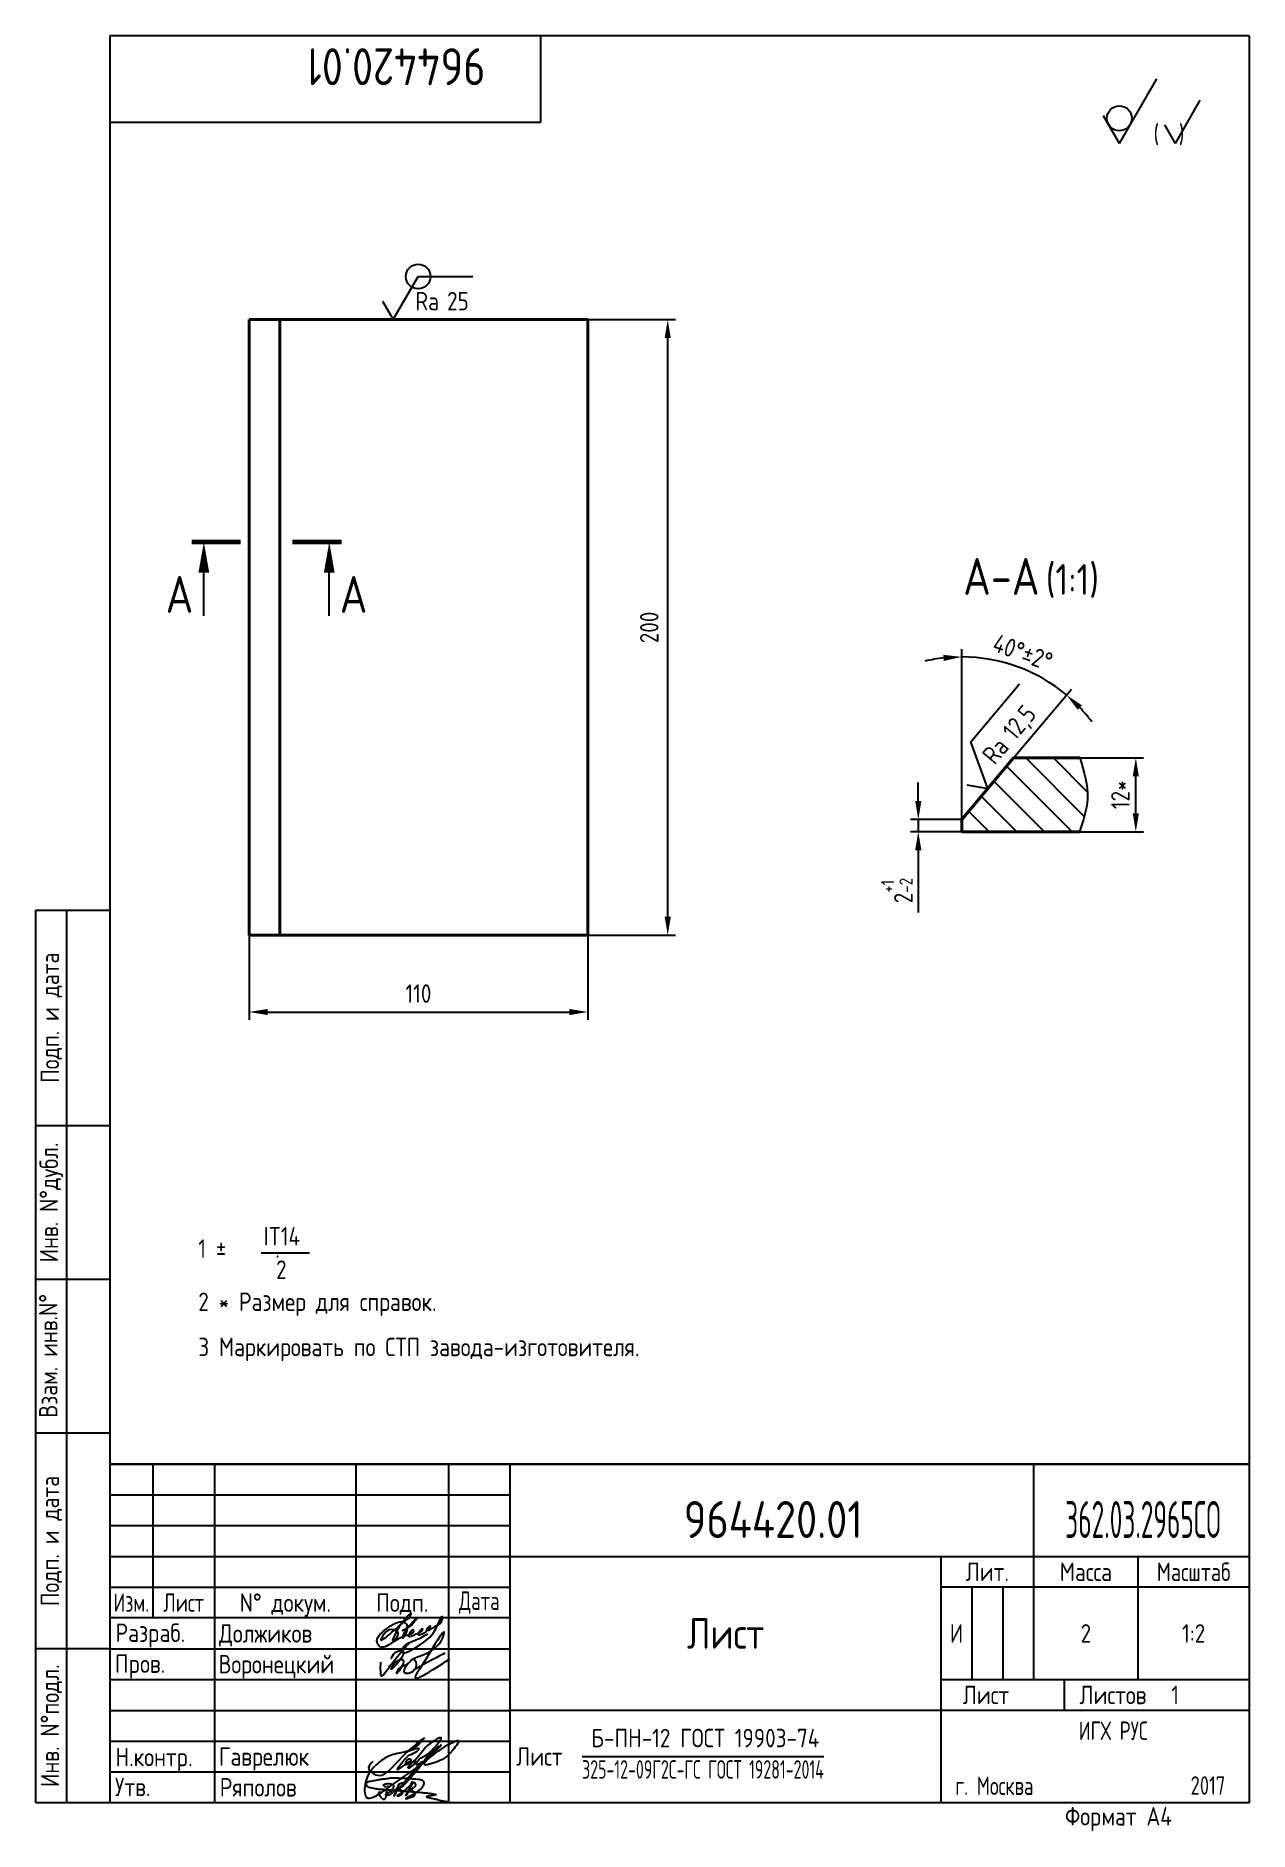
# Paper-space layout 'A4_MCad' of a CAD drawing. Header units: millimetres. Extents: x 12 to 209, y 0 to 291.
# The model-space entities are those that its viewports show. They can reach past a viewport. Long polylines and large blocks are cut down to what shows.
import ezdxf
from ezdxf.enums import TextEntityAlignment as Align

# ---------------------------------------------------------------- set-up
doc = ezdxf.new("R2010")
doc.units = ezdxf.units.MM
for name, color, linetype in [('Bord', 1, 'Continuous'), ('Cont', 6, 'Continuous'), ('DIM', 7, 'Continuous'), ('HATCH', 2, 'Continuous'), ('Text', 3, 'Continuous'), ('Textb', 6, 'Continuous')]:
    doc.layers.add(name, color=color, linetype=linetype)
doc.layers.get('Defpoints').off()
doc.styles.add('Style1', font='romans.shx', dxfattribs={"width": 0.8})
doc.dimstyles.new('Lin', dxfattribs={"dimtxt": 3, "dimasz": 3, "dimexe": 1.25, "dimexo": 0, "dimgap": 1, "dimtad": 1, "dimdec": 3, "dimtxsty": 'Style1', "dimcen": 2.5, "dimclrt": 3, "dimadec": 0, "dimazin": 0, "dimtfac": 1, "dimtdec": 3, "dimtmove": 0, "dimatfit": 3, "dimldrblk": 'DOT', "dimfxl": 1, "dimarcsym": 0})
doc.dimstyles.new('Lin_2', dxfattribs={"dimscale": 2, "dimtxt": 3, "dimasz": 3, "dimexe": 1.25, "dimexo": 0, "dimgap": 1.5, "dimtad": 1, "dimtxsty": 'Style1', "dimcen": 2.5, "dimclrt": 3, "dimadec": 0, "dimazin": 0, "dimtfac": 1, "dimtmove": 0, "dimatfit": 3, "dimldrblk": 'DOT', "dimfxl": 1, "dimarcsym": 0})

# ---------------------------------------------------------------- blocks, each defined once
blk = doc.blocks.new('A4')
at = {"layer": 'Bord'}
for p, q in [((20, 55), (85, 55)), ((20, 50), (85, 50)), ((20, 45), (85, 45)), ((160, 40), (160, 25)), ((165, 40), (165, 25)), ((20, 30), (85, 30)), ((20, 25), (85, 25)), ((20, 20), (85, 20)), ((20, 15), (85, 15)), ((20, 10), (85, 10))]:
    blk.add_line(p, q, dxfattribs=at)
at = {"layer": 'Cont'}
for p, q in [((205, 292), (20, 292)), ((20, 292), (20, 5)), ((90, 278), (90, 292)), ((205, 292), (205, 5)), ((20, 278), (90, 278)), ((8, 5), (8, 150)), ((8, 150), (20, 150)), ((13, 5), (13, 150)), ((8, 115), (20, 115)), ((20, 90), (8, 90)), ((20, 65), (8, 65)), ((205, 60), (20, 60)), ((20, 60), (205, 60)), ((27, 60), (27, 35)), ((37, 60), (37, 5)), ((60, 5), (60, 60)), ((75, 60), (75, 5)), ((85, 5), (85, 60)), ((170, 60), (170, 25)), ((85, 45), (205, 45)), ((155, 5), (155, 45)), ((187, 25), (187, 45)), ((20, 40), (85, 40)), ((205, 40), (155, 40)), ((85, 35), (20, 35)), ((20, 30), (8, 30)), ((155, 25), (205, 25)), ((175, 25), (175, 20)), ((205, 20), (85, 20)), ((20, 5), (8, 5)), ((205, 5), (20, 5))]:
    blk.add_line(p, q, dxfattribs=at)
at = {"layer": 'Text', "style": 'Style1', "width": 0.8}
for s, p in [('Подп. и дата', (10.5, 132.5)), ('Инв. N%%dдубл.', (10.5, 102.5)), ('Взам. инв.N%%d ', (10, 78.38)), ('Подп. и дата', (10.5, 47.5)), ('Инв. N%%dподл.', (10.5, 17.5))]:
    blk.add_text(s, height=3, rotation=90, dxfattribs=at).set_placement(p, align=Align.MIDDLE)
at = {"layer": 'Text', "style": 'Style1'}
for s, width, p in [('Лит.', 0.8, (162.5, 42.5)), ('Масса', 0.8, (178.5, 42.5)), ('Масштаб', 0.75, (196, 42.5)), ('Изм.', 0.7, (23.5, 37.5)), ('Лист', 0.7, (32, 37.5)), ('N%%d докум.', 0.8, (48.5, 37.5)), ('Подп.', 0.8, (67.5, 37.5)), ('Лист', 0.8, (162.27, 22.5)), ('Листов', 0.8, (182.9, 22.5))]:
    blk.add_text(s, height=3, dxfattribs=dict(at, width=width)).set_placement(p, align=Align.MIDDLE_CENTER)
at = {"layer": 'Text', "style": 'Style1', "width": 0.7}
for s, p in [('Дата', (80, 37.5)), ('ИГХ РУС', (182.96, 16.69))]:
    blk.add_text(s, height=3, dxfattribs=at).set_placement(p, align=Align.MIDDLE)
at = {"layer": 'Text', "style": 'Style1'}
for s, width, p in [('Разpаб.', 0.8, (20.92, 31.1)), ('Пpов.', 0.8, (20.84, 26.08)), ('Н.контp.', 0.8, (20.92, 10.92)), ('Утв.', 0.8, (20.84, 6.06)), ('г. Москва', 0.7, (157.31, 6.25)), ('Фоpмат А4', 0.8, (175.11, 1.29))]:
    blk.add_text(s, height=3, dxfattribs=dict(at, width=width)).set_placement(p)
for tag, p, width in [('ФИО', (39, 31), 0.8), ('ФИО', (39, 26), 0.8), ('ГОСТ_СОРТАМЕНТА', (98.19, 14), 0.8), ('ФИО', (39, 11), 0.8), ('ФИО', (39, 6), 0.8), ('200', (192.85, 6.29), 0.7)]:
    blk.add_attdef(tag, p, '', height=3, dxfattribs=dict(at, width=width))
at = {"layer": 'Text', "style": 'Style1', "width": 0.8}
for tag, p in [('И', (157.49, 32.5)), ('700', (178.5, 32.5)), ('1:20', (196, 32.5))]:
    blk.add_attdef(tag, text='', height=3, dxfattribs=at).set_placement(p, align=Align.MIDDLE)
blk.add_attdef('Сборочный_чертеж', text='', height=3, dxfattribs=at).set_placement((120, 21.3), align=Align.CENTER)
for tag, p in [('1', (171.12, 22.5)), ('2', (193, 22.5))]:
    blk.add_attdef(tag, text='', height=3, dxfattribs=at).set_placement(p, align=Align.MIDDLE_CENTER)
blk.add_attdef('ЛИСТ', text='', height=3, dxfattribs=at).set_placement((85.99, 12.5), align=Align.MIDDLE_LEFT)
at = {"layer": 'Text', "style": 'Style1', "width": 0.7}
blk.add_attdef('%%OГОСТ_ТЕХ._ТРЕБОВАНИЙ', text='', height=3, dxfattribs=at).set_placement((98.19, 8), align=Align.BOTTOM_LEFT)
at = {"layer": 'Textb', "style": 'Style1', "width": 0.8}
blk.add_attdef('1234567', (81, 290), '', height=6, rotation=180, dxfattribs=at)
blk.add_attdef('1234567', (123.4, 48), '', height=6, dxfattribs=at)
for tag, height, p in [('123ХЯ', 6, (183.62, 48)), ('НАИМЕНОВАНИЕ', 5, (120, 30))]:
    blk.add_attdef(tag, text='', height=height, dxfattribs=at).set_placement(p, align=Align.CENTER)
blk = doc.blocks.new('sherISO_12')
at = {"layer": 'Cont'}
for q in [(-15, -6.96), (-23.66, -12.96)]:
    blk.add_line((-21.06, -17.46), q, dxfattribs=at)
blk.add_circle((-21.06, -13.39), 2.03, dxfattribs=at)
at = {"layer": 'Text'}
for q in [(-7.92, -10.46), (-13.69, -14.46)]:
    blk.add_line((-11.96, -17.46), q, dxfattribs=at)
at = {"layer": 'Text', "style": 'Style1', "width": 0.8}
blk.add_text('(  )', height=3, dxfattribs=at).set_placement((-15.53, -17.46))
blk = doc.blocks.new('A$C63F45750')
at = {"layer": 'Text'}
for points, knots in [([(3.17, 2.37), (3.12, 2.38), (3.04, 2.41), (2.94, 2.5), (2.85, 2.57), (2.79, 2.69), (2.87, 2.77), (2.99, 2.84), (3.16, 2.89), (3.36, 2.93), (3.6, 2.95), (3.82, 2.92), (4.05, 2.87), (4.25, 2.78), (4.45, 2.63), (4.46, 2.42), (4.38, 2.26), (4.28, 2.1), (4.17, 1.94), (4.03, 1.78), (3.89, 1.62), (3.75, 1.52), (3.63, 1.43), (3.49, 1.36), (3.35, 1.3), (3.24, 1.25), (3.16, 1.21), (3.12, 1.15), (3.19, 1.1), (3.27, 1.09), (3.4, 1.07), (3.55, 1.07), (3.72, 1.12), (3.92, 1.19), (4.1, 1.34), (4.26, 1.51), (4.44, 1.65), (4.59, 1.81), (4.74, 1.93), (4.84, 2.04), (4.93, 2.14), (5.07, 2.29), (5.19, 2.53), (5.28, 2.68), (5.35, 2.96), (5.23, 2.66), (5.2, 2.44), (5.04, 2.09), (4.95, 1.81), (4.86, 1.57), (4.75, 1.31), (4.67, 1.12), (4.46, 0.78), (4.62, 1.17), (4.71, 1.45), (4.88, 1.74), (5.01, 2), (5.08, 2.19), (5.19, 2.4), (5.32, 2.58), (5.4, 2.75), (5.52, 2.89), (5.65, 3.04), (5.85, 3.1), (6.02, 3.03), (6.08, 2.87), (6.03, 2.7), (5.9, 2.51), (5.7, 2.37), (5.55, 2.23), (5.4, 2.17), (5.31, 2.12), (5.12, 2.09), (5.35, 2.07), (5.48, 2), (5.64, 1.93), (5.75, 1.8), (5.85, 1.67), (5.89, 1.54), (5.89, 1.37), (5.8, 1.2), (5.63, 1.06), (5.41, 0.94), (5.23, 0.86), (5.02, 0.92), (5.13, 1.1), (5.28, 1.16), (5.44, 1.27), (5.61, 1.36), (5.74, 1.46), (5.86, 1.53), (5.95, 1.61), (6.05, 1.69), (6.15, 1.77), (6.28, 1.87), (6.46, 2.02), (6.65, 2.19), (6.83, 2.37), (6.98, 2.49), (7.11, 2.61), (7.2, 2.74), (7.32, 2.84), (7.42, 2.97), (7.48, 3.08), (7.48, 3.27), (7.34, 3.08), (7.28, 2.94), (7.18, 2.69), (7.1, 2.46), (7, 2.22), (6.93, 1.98), (6.83, 1.78), (6.73, 1.55), (6.67, 1.34), (6.6, 1.14), (6.56, 1.03), (6.39, 0.99), (6.62, 1.33), (6.75, 1.54), (6.93, 1.87), (7.05, 2.08), (7.18, 2.32), (7.33, 2.6), (7.47, 2.89), (7.6, 3.07), (7.79, 3.18), (7.95, 3.01), (8, 2.81), (7.99, 2.62), (7.94, 2.46), (7.83, 2.33), (7.69, 2.22), (7.53, 2.11), (7.37, 2.03), (7.21, 1.99), (7.11, 1.97), (6.89, 1.98), (7.07, 1.94), (7.15, 1.9), (7.27, 1.88), (7.39, 1.84), (7.52, 1.81), (7.62, 1.72), (7.7, 1.62), (7.78, 1.51), (7.83, 1.39), (7.87, 1.26), (7.88, 1.13), (7.86, 0.99), (7.75, 0.88), (7.6, 0.77), (7.4, 0.73), (7.19, 0.66), (6.97, 0.55), (6.71, 0.48), (6.57, 0.44), (6.42, 0.42), (6.52, 0.58), (6.61, 0.64), (6.81, 0.78), (7.06, 0.89), (7.33, 1.04), (7.55, 1.16), (7.7, 1.24), (7.84, 1.32), (7.99, 1.43), (8.21, 1.58), (8.48, 1.76), (8.74, 1.95), (8.97, 2.12), (9.1, 2.29), (9.23, 2.44), (9.3, 2.6), (9.37, 2.74), (9.42, 2.92), (9.45, 3.13), (9.21, 3.48), (8.67, 3.59), (8.09, 3.63), (7.57, 3.66), (7.06, 3.74), (6.57, 3.75), (6.09, 3.74), (5.67, 3.78), (5.28, 3.78), (4.96, 3.81), (4.65, 3.83), (4.31, 3.82), (3.97, 3.79), (3.61, 3.74), (3.22, 3.67), (2.86, 3.66), (2.53, 3.61), (2.18, 3.52), (1.78, 3.54), (1.38, 3.37), (0.96, 3.35), (0.58, 3.24), (0.25, 3.19), (0.03, 3.06), (-0.03, 2.83), (0.02, 2.6), (0.26, 2.38), (0.59, 2.33), (1, 2.2), (1.48, 2.15), (1.93, 2.05), (2.35, 2.02), (2.72, 2.01), (3.11, 1.94), (3.68, 1.94), (4.25, 1.83), (4.91, 1.87), (5.53, 1.76), (6.13, 1.72), (6.73, 1.71), (7.32, 1.62), (7.99, 1.55), (8.64, 1.54), (9.16, 1.46), (9.61, 1.42), (10.03, 1.4), (10.41, 1.32), (10.73, 1.29), (11.01, 1.24), (11.18, 1.23), (11.42, 1.14), (11.18, 1.06), (11.01, 1.03), (10.71, 0.98), (10.37, 0.92), (10.1, 0.91), (9.65, 0.75), (10.22, 0.67), (10.54, 0.59), (11.08, 0.47), (11.61, 0.35), (12.17, 0.15), (12.64, 0.08), (12.98, 0.03), (13.11, 0.01), (13.18, 0)], [0, 0, 0, 0, 0.153866, 0.270441, 0.388867, 0.510533, 0.592156, 0.71333, 0.90842, 1.11344, 1.349254, 1.61246, 1.782219, 2.047249, 2.291879, 2.451528, 2.651081, 2.806158, 3.017979, 3.227348, 3.462381, 3.633009, 3.75766, 3.920516, 4.080796, 4.214529, 4.291786, 4.349969, 4.397594, 4.50822, 4.594826, 4.799244, 4.954392, 5.128468, 5.437537, 5.632649, 5.842485, 6.094987, 6.293219, 6.410959, 6.551192, 6.687808, 7.022147, 7.294342, 7.425356, 7.52079, 7.946481, 8.313051, 8.59833, 8.833695, 9.090496, 9.427695, 9.601191, 9.883219, 10.093306, 10.673943, 10.798776, 10.974628, 11.287247, 11.486184, 11.648652, 11.848902, 12.027194, 12.25348, 12.40059, 12.537783, 12.716293, 12.91523, 13.208551, 13.438489, 13.549668, 13.67779, 13.77127, 13.930001, 14.029091, 14.272112, 14.434836, 14.547084, 14.739051, 14.830983, 15.061241, 15.268922, 15.500489, 15.788979, 15.879568, 16.024283, 16.221854, 16.418714, 16.593102, 16.783247, 16.91018, 17.018213, 17.135263, 17.278205, 17.430482, 17.620087, 17.979626, 18.191789, 18.388716, 18.565718, 18.714854, 18.857929, 19.039974, 19.171375, 19.283034, 19.400085, 19.618058, 19.882245, 20.150781, 20.377854, 20.649532, 20.89723, 21.042543, 21.40016, 21.557817, 21.667145, 21.752781, 21.926256, 22.412297, 22.813145, 22.961412, 23.171289, 23.607257, 23.940428, 24.110007, 24.291214, 24.48084, 24.697609, 24.904078, 25.034245, 25.218018, 25.407651, 25.573473, 25.787447, 25.930292, 26.051316, 26.18846, 26.285312, 26.406799, 26.52425, 26.630463, 26.793722, 26.898606, 27.029313, 27.171012, 27.314101, 27.419918, 27.580557, 27.709367, 27.829268, 28.024364, 28.266961, 28.41242, 28.705761, 28.989137, 29.187748, 29.233768, 29.332802, 29.529535, 29.667094, 30.039923, 30.332117, 30.61061, 30.769982, 30.856778, 31.109923, 31.313488, 31.656425, 32.066331, 32.296628, 32.49714, 32.710276, 32.891468, 33.014834, 33.177747, 33.444503, 33.618009, 34.409008, 34.914636, 35.419802, 35.95397, 36.458179, 36.88069, 37.388403, 37.738353, 38.034261, 38.353468, 38.693154, 39.037638, 39.391136, 39.787481, 40.203773, 40.488977, 40.784975, 41.26625, 41.668005, 42.070065, 42.499388, 42.869834, 43.079573, 43.213439, 43.554591, 43.717296, 44.153724, 44.506336, 45.019111, 45.587859, 45.90191, 46.270392, 46.703958, 47.093115, 47.952647, 48.44014, 49.079253, 49.808223, 50.268654, 50.851051, 51.604831, 52.298429, 52.776925, 53.1907, 53.661988, 54.042386, 54.348524, 54.616841, 54.853814, 54.983777, 55.126096, 55.333328, 55.613101, 56.008732, 56.315809, 56.59982, 56.87931, 57.399251, 57.889617, 58.432507, 59.066698, 59.660314, 59.862668, 60.07277, 60.07277, 60.07277, 60.07277]), ([(2.31, 1.53), (2.26, 1.52), (2.17, 1.51), (2.06, 1.48), (1.93, 1.38), (2.07, 1.25), (2.14, 1.11), (2.26, 0.93), (2.39, 0.72), (2.57, 0.54), (2.71, 0.44), (2.86, 0.4), (3.02, 0.43), (3.14, 0.54), (3.21, 0.79), (3.25, 1.07), (3.31, 1.4), (3.35, 1.67), (3.38, 1.92), (3.47, 2.19), (3.5, 2.43), (3.54, 2.59), (3.56, 2.64)], [0, 0, 0, 0, 0.15847, 0.269731, 0.363591, 0.555514, 0.688037, 0.848606, 1.204359, 1.433632, 1.58673, 1.729549, 1.880686, 2.057874, 2.19169, 2.63505, 2.928153, 3.184121, 3.441863, 3.696117, 4.025873, 4.178055, 4.178055, 4.178055, 4.178055])]:
    blk.add_open_spline(points, degree=3, knots=knots, dxfattribs=at)
blk = doc.blocks.new('*D10')
at = {"layer": 'DIM', "color": 0, "lineweight": -2, "transparency": 16777216}
for p, q in [((138.71, -149.7), (138.71, -146.7)), ((145.79, -152.7), (137.46, -152.7)), ((138.71, -152.7), (138.71, -154.7)), ((145.79, -154.7), (137.46, -154.7)), ((138.71, -157.7), (138.71, -167.8))]:
    blk.add_line(p, q, dxfattribs=at)
at = {"layer": 'DIM', "color": 0, "transparency": 16777216}
for points in [[(138.21, -149.7), (139.21, -149.7), (138.71, -152.7)], [(138.21, -157.7), (139.21, -157.7), (138.71, -154.7)]]:
    blk.add_solid(points, dxfattribs=at)
at = {"layer": 'DIM', "color": 3, "transparency": 16777216, "insert": (135.23, -164.25), "char_height": 3, "attachment_point": 5, "rotation": 90, "style": 'Style1'}
blk.add_mtext('2{}{\\H0.71x;\\C3;\\S+1^ -2;}', dxfattribs=at)
blk = doc.blocks.new('_Dot')
at = {"color": 0, "linetype": 'ByBlock', "lineweight": -2}
blk.add_line((-0.5, 0), (-1, 0), dxfattribs=at)
at = {"color": 0, "linetype": 'ByBlock', "const_width": 0.5}
blk.add_lwpolyline([(-0.25, 0, 1), (0.25, 0, 1)], format="xyb", close=True, dxfattribs=at)
blk = doc.blocks.new('*D11')
at = {"layer": 'DIM', "color": 0, "lineweight": -2, "transparency": 16777216}
for p, q in [((164.04, -142.7), (175.28, -142.7)), ((174.03, -151.7), (174.03, -145.7)), ((164.04, -154.7), (175.28, -154.7))]:
    blk.add_line(p, q, dxfattribs=at)
at = {"layer": 'DIM', "color": 0, "transparency": 16777216}
for points in [[(173.53, -145.7), (174.53, -145.7), (174.03, -142.7)], [(173.53, -151.7), (174.53, -151.7), (174.03, -154.7)]]:
    blk.add_solid(points, dxfattribs=at)
at = {"layer": 'DIM', "color": 3, "transparency": 16777216, "insert": (171.53, -148.7), "char_height": 3, "attachment_point": 5, "rotation": 90, "style": 'Style1'}
blk.add_mtext('12*', dxfattribs=at)
blk = doc.blocks.new('*D12')
at = {"layer": 'DIM', "color": 0, "lineweight": -2, "transparency": 16777216}
for p, q in [((145.79, -152.7), (145.79, -125.04)), ((154.18, -142.7), (163.57, -131.51))]:
    blk.add_line(p, q, dxfattribs=at)
for start, end in [(96.5133, 103.0265), (50, 90), (36.9735, 43.4867)]:
    blk.add_arc((145.79, -152.7), 26.4, start, end, dxfattribs=at)
at = {"layer": 'DIM', "color": 0, "transparency": 16777216}
for points in [[(142.77, -125.96), (142.82, -126.96), (145.79, -126.29)], [(164.61, -134.89), (165.29, -134.16), (162.76, -132.47)]]:
    blk.add_solid(points, dxfattribs=at)
at = {"layer": 'DIM', "color": 3, "transparency": 16777216, "insert": (155.68, -125.54), "char_height": 3, "attachment_point": 5, "rotation": 340, "style": 'Style1'}
blk.add_mtext('40°%%p2%%d', dxfattribs=at)
blk = doc.blocks.new('sherISO_01')
at = {"layer": 'Text'}
blk.add_line((4.04, 7), (16.36, 7), dxfattribs=at)
blk.add_lwpolyline([(-1.73, 3), (0, 0), (4.04, 7)], dxfattribs=at)
at = {"layer": 'Text', "style": 'Style1', "width": 0.8}
blk.add_text('Ra', height=3, dxfattribs=at).set_placement((3.58, 1.5))
blk.add_attdef('12,5', (8.73, 1.5), '', height=3, dxfattribs=at)
blk = doc.blocks.new('*D25')
at = {"layer": 'DIM', "color": 0, "lineweight": -2, "transparency": 16777216}
for p, q in [((956.96, -396.29), (956.96, -429.71)), ((1066.96, -402.26), (1066.96, -429.71)), ((962.96, -427.21), (1060.96, -427.21))]:
    blk.add_line(p, q, dxfattribs=at)
at = {"layer": 'DIM', "color": 0, "transparency": 16777216}
for points in [[(962.96, -426.21), (962.96, -428.21), (956.96, -427.21)], [(1060.96, -426.21), (1060.96, -428.21), (1066.96, -427.21)]]:
    blk.add_solid(points, dxfattribs=at)
at = {"layer": 'DIM', "color": 3, "transparency": 16777216, "insert": (1011.96, -421.21), "char_height": 6, "attachment_point": 5, "style": 'Style1'}
blk.add_mtext('\\A1;110', dxfattribs=at)
blk = doc.blocks.new('*D26')
at = {"layer": 'DIM', "color": 0, "lineweight": -2, "transparency": 16777216}
for p, q in [((1066.96, -202.26), (1095.43, -202.26)), ((1092.93, -396.26), (1092.93, -208.26)), ((1066.96, -402.26), (1095.43, -402.26))]:
    blk.add_line(p, q, dxfattribs=at)
at = {"layer": 'DIM', "color": 0, "transparency": 16777216}
for points in [[(1091.93, -208.26), (1093.93, -208.26), (1092.93, -202.26)], [(1091.93, -396.26), (1093.93, -396.26), (1092.93, -402.26)]]:
    blk.add_solid(points, dxfattribs=at)
at = {"layer": 'DIM', "color": 3, "transparency": 16777216, "insert": (1086.93, -302.26), "char_height": 6, "attachment_point": 5, "rotation": 90, "style": 'Style1'}
blk.add_mtext('\\A1;200', dxfattribs=at)
blk = doc.blocks.new('A$C6CF913E7')
at = {"layer": 'Text'}
blk.add_circle((0, 0), 2, dxfattribs=at)
blk = doc.blocks.new('sherISO_07')
at = {"layer": 'Text'}
blk.add_line((4.04, 7), (12.93, 7), dxfattribs=at)
blk.add_lwpolyline([(-1.73, 3), (0, 0), (4.04, 7)], dxfattribs=at)
blk.add_blockref('A$C6CF913E7', (4.04, 7))
at = {"layer": 'Text', "style": 'Style1', "width": 0.8}
blk.add_text('Ra', height=3, dxfattribs=at).set_placement((3.58, 1.5))
blk.add_attdef('25', (8.73, 1.5), '', height=3, dxfattribs=at)
blk = doc.blocks.new('razrez05')
at = {"layer": 'Text', "const_width": 0.8}
blk.add_lwpolyline([(-2, 0), (6, 0)], dxfattribs=at)
at = {"layer": 'Text'}
blk.add_lwpolyline([(0, 0, 0, 1.76, 0), (0, -5, 1.76, 1.76, 0)], format="xyseb", dxfattribs=at)
blk.add_lwpolyline([(0, -12), (0, -5)], dxfattribs=at)
at = {"layer": 'Textb', "style": 'Style1', "width": 0.8}
blk.add_attdef('А', text='', height=6, dxfattribs=at).set_placement((-1.7, -11.5, 39), align=Align.RIGHT)
blk = doc.blocks.new('razrez06')
at = {"layer": 'Text', "const_width": 0.8}
blk.add_lwpolyline([(2, 0), (-6, 0)], dxfattribs=at)
at = {"layer": 'Text'}
blk.add_lwpolyline([(0, 0, 0, 1.76, 0), (0, -5, 1.76, 1.76, 0)], format="xyseb", dxfattribs=at)
blk.add_lwpolyline([(0, -12), (0, -5)], dxfattribs=at)
at = {"layer": 'Textb', "style": 'Style1', "width": 0.8}
blk.add_attdef('А', (1.7, -11.5), '', height=6, dxfattribs=at)
blk = doc.blocks.new('ZNAK02')
at = {"layer": 'Textb', "style": 'Style1', "width": 0.8}
blk.add_attdef('А-А', text='', height=6, dxfattribs=at).set_placement((13.92, -0.06), align=Align.RIGHT)
blk.add_attdef('SC(1)', (14.94, -0.06), '', height=5, dxfattribs=at)

msp = doc.modelspace()

# ---------------------------------------------------------------- hatches: boundary and pattern name
at = {"layer": 'HATCH'}
h = msp.add_hatch(dxfattribs=at)
h.set_pattern_fill('ANSI31', color=256, angle=90)
edge = h.paths.add_edge_path()
edge.add_line((154.1826, -142.6965), (145.7916, -152.6965))
edge.add_line((145.7916, -152.6965), (145.7916, -154.6965))
edge.add_line((145.7916, -154.6965), (164.8814, -154.6965))
edge.add_spline(control_points=[(164.8814, -154.6965), (165.4798, -152.9212), (166.8159, -148.9572), (165.611, -144.9236), (164.9457, -142.6965)], knot_values=[0, 0, 0, 0, 5.49264965, 12.26358991, 12.26358991, 12.26358991, 12.26358991], degree=3, periodic=0)
edge.add_line((164.9457, -142.6965), (154.1826, -142.6965))

# ---------------------------------------------------------------- linework, layer by layer
at = {"layer": 'Bord'}
msp.add_open_spline([(164.9457, -142.6965), (165.611, -144.9236), (166.8159, -148.9572), (165.4798, -152.9212), (164.8814, -154.6965)], degree=3, knots=[0, 0, 0, 0, 6.77094026, 12.26358991, 12.26358991, 12.26358991, 12.26358991], dxfattribs=at)
at = {"layer": 'Cont', "lineweight": 40}
for p, q in [((145.7916, -152.6965), (154.1826, -142.6965)), ((154.1826, -142.6965), (164.9457, -142.6965)), ((145.7916, -154.6965), (145.7916, -152.6965)), ((145.7916, -154.6965), (164.8814, -154.6965)), ((956.9587, -202.2553), (956.9587, -402.2553)), ((956.9587, -202.2553), (1066.9587, -202.2553)), ((966.9587, -202.2553), (966.9587, -402.2553)), ((1066.9587, -202.2553), (1066.9587, -402.2553)), ((956.9587, -402.2553), (1066.9587, -402.2553))]:
    msp.add_line(p, q, dxfattribs=at)

# ---------------------------------------------------------------- block references
at = {"layer": 'DIM'}
msp.add_blockref('ZNAK02', (144.4759, -116.1541), dxfattribs=at).add_auto_attribs({'А-А': 'А-А', 'SC(1)': '(1:1)'})
at = {"layer": 'DIM', "rotation": 49.99999999999989}
msp.add_blockref('sherISO_01', (149.9871, -147.6965), dxfattribs=at).add_auto_attribs({'12,5': '12,5'})
at = {"layer": 'DIM', "xscale": 2, "yscale": 2, "zscale": 2}
for name, p, values in [('sherISO_07', (1003.8035, -202.2553), {'25': '25'}), ('razrez05', (942.269, -274.5158), {'А': 'А'}), ('razrez06', (983.0041, -274.5158), {'А': 'А'})]:
    msp.add_blockref(name, p, dxfattribs=at).add_auto_attribs(values)

# ---------------------------------------------------------------- dimensions: what is measured, and where the dimension line sits
at = {"layer": 'DIM'}
dim = msp.add_angular_dim_2l(base=(157.6419, -129.1005), line1=((145.7916, -154.6965), (145.7916, -152.6965)), line2=((145.7916, -152.6965), (154.1826, -142.6965)), text='<>%%p2%%d', dimstyle='Lin', dxfattribs=at)
dim.commit()
dim.dimension.update_dxf_attribs({"geometry": '*D12', "text_midpoint": (155.6775, -125.5351)})
dim = msp.add_linear_dim(base=(174.0322, -142.6965), p1=(164.0359, -154.6965), p2=(164.0359, -142.6965), angle=90, text='<>*', dimstyle='Lin', dxfattribs=at)
dim.commit()
dim.dimension.update_dxf_attribs({"geometry": '*D11', "text_midpoint": (171.5322, -148.6965)})
dim = msp.add_linear_dim(base=(138.7121, -154.6965), p1=(145.7916, -152.6965), p2=(145.7916, -154.6965), angle=90, text='<>{}{\\H0.71x;\\C3;\\S+1^ -2;}', dimstyle='Lin', override={"dimtp": 1, "dimtm": 2, "dimtdec": 3, "dimtzin": 8}, dxfattribs=at)
dim.commit()
dim.dimension.update_dxf_attribs({"geometry": '*D10', "text_midpoint": (135.2271, -164.2502)})
dim = msp.add_linear_dim(base=(1092.9285, -202.2553), p1=(1066.9587, -402.2553), p2=(1066.9587, -202.2553), angle=90, dimstyle='Lin_2', override={"dimtfac": 0.666667, "dimtdec": 0, "dimtolj": 1, "dimtzin": 0}, dxfattribs=at)
dim.commit()
dim.dimension.update_dxf_attribs({"geometry": '*D26', "text_midpoint": (1086.9285, -302.2553)})
dim = msp.add_linear_dim(base=(1066.9587, -427.2065), p1=(956.9587, -396.2911), p2=(1066.9587, -402.2553), dimstyle='Lin_2', override={"dimtfac": 0.666667, "dimtdec": 0, "dimtolj": 1, "dimtzin": 0}, dxfattribs=at)
dim.commit()
dim.dimension.update_dxf_attribs({"geometry": '*D25', "text_midpoint": (1011.9587, -421.2065)})

psp = doc.layouts.new('A4_MCad')

# ---------------------------------------------------------------- linework, layer by layer
at = {"layer": 'Cont'}
psp.add_line((209.07, 291.28), (209.07, 4.28), dxfattribs=at)
at = {"layer": 'Text'}
psp.add_line((48.65, 93.59), (56.51, 93.59), dxfattribs=at)
for points, knots in [([(70.01, 30.86), (70.43, 31.77), (70.97, 32.95), (73.24, 35.52), (72.79, 34.36), (71.28, 33.33), (67.08, 29.22), (68.73, 31.96), (69.71, 32.64), (71.27, 31.95), (70.63, 31.14), (70.11, 30.46), (69.95, 30.72), (69.99, 30.81), (70.01, 30.86)], [0, 0, 0, 0, 4.062617, 5.226919, 5.800291, 6.663227, 11.774431, 12.938639, 14.11351, 15.354081, 16.396133, 16.918576, 17.03251, 17.182794, 17.182794, 17.182794, 17.182794]), ([(75.66, 31.64), (74.9, 31.22), (73.59, 30.49), (71.71, 29.91), (71.39, 27.98), (76.32, 31.08), (76.65, 31.69), (78.06, 34.72), (78.03, 33.28), (77.15, 33.15), (74.96, 31.68), (76.27, 33.43), (75.74, 31.92), (73.21, 30.81), (75.1, 32.98), (74.56, 31.78), (73.83, 31.81), (71.96, 30.57), (73.3, 32.83), (73.42, 31.74), (71.52, 31.3), (70.24, 30.46), (68.1, 29.11), (67.05, 30.85), (68.55, 32.26), (69.96, 33.23), (71.24, 33.86), (72.2, 33.45), (72.61, 32.46), (71.31, 30.15), (72.01, 32.43), (72.62, 32.88), (74.26, 34.7), (73.27, 33.24), (72.54, 32.7), (71.74, 32.31), (71.49, 32.19)], [0, 0, 0, 0, 2.703743, 4.672825, 5.02799, 7.955933, 13.437489, 13.883188, 14.189441, 16.413959, 17.478513, 18.47964, 18.959294, 20.910841, 22.003091, 22.470554, 23.533771, 24.710748, 26.01626, 26.201331, 27.488187, 30.382065, 32.258784, 33.069724, 35.439902, 37.010787, 38.612861, 39.32109, 39.818865, 41.83144, 42.782113, 44.494961, 45.867914, 46.467245, 48.290622, 49.101188, 49.101188, 49.101188, 49.101188]), ([(69.74, 27.66), (69.9, 28.04), (70.22, 28.79), (72.72, 29.35), (70.92, 26.9), (69.4, 25.57), (70.45, 27.56), (72.59, 27.64), (70.12, 24.34), (71.18, 26.55), (72.35, 26.44), (73.32, 27.94), (74.16, 26.57), (73.32, 25.23), (71.29, 25.23), (72.87, 27.63), (75.28, 28.3), (77.65, 29.59), (79.14, 34.02), (75.36, 27.48), (72.69, 23.34), (76.16, 25.61), (79.3, 27.66)], [0, 0, 0, 0, 1.213353, 2.399709, 5.497648, 5.861317, 7.611627, 8.43806, 10.837371, 11.583123, 13.461301, 14.534506, 15.162086, 17.217848, 17.944717, 20.123775, 21.948027, 26.460707, 27.144718, 34.52243, 35.159468, 41.304292, 41.304292, 41.304292, 41.304292]), ([(68.05, 27.11), (68.01, 26.66), (67.95, 25.99), (68.1, 24.45), (69.44, 26.35), (70.57, 27.78), (71.95, 29.39), (72.76, 30.33)], [0, 0, 0, 0, 1.523947, 2.237958, 3.351836, 5.856423, 9.374056, 9.374056, 9.374056, 9.374056]), ([(78.48, 28.56), (77.71, 28.17), (76, 27.29), (74.33, 26.34), (73.4, 25.81)], [0, 0, 0, 0, 2.587978, 5.77327, 5.77327, 5.77327, 5.77327]), ([(66.79, 10.97), (66.46, 10.66), (65.58, 9.85), (67.97, 7.99), (71.1, 11.25), (72.59, 12.87), (75.48, 15.08), (73.58, 13.01), (72.17, 12.48), (69.47, 12.1), (67.17, 10.44), (65.44, 8.39), (65.29, 3.87), (71.45, 8.25), (75.2, 10.85), (78.48, 13.56), (81.15, 14.68), (78.83, 11.35), (77.54, 11.04), (74.23, 9.97), (76.5, 12.41), (78.57, 14.12), (75.88, 12.32), (74.77, 10.22), (69.99, 5.09), (72.59, 8.57), (75.71, 11.8), (73.57, 9.99), (74.13, 11.32), (75.29, 11.85), (76.47, 12.71), (78.73, 15.55), (75.11, 13.44), (74.81, 12.14), (71.77, 9.54), (73.39, 10.23), (73.99, 11.46), (72.93, 10.67), (71.63, 10.15), (72.68, 11.79), (73.04, 11.08), (71.97, 10.62), (70.16, 8.86), (71.66, 11.1), (72.57, 12.06), (73.73, 12.38), (74.68, 13.41), (73.43, 12.93), (72.39, 12.53)], [0, 0, 0, 0, 1.17994, 3.087717, 5.863103, 12.338328, 12.854096, 14.088578, 16.834551, 19.302558, 21.570562, 25.210018, 27.650956, 31.348291, 40.129863, 44.562748, 45.223917, 46.979401, 51.214655, 52.099288, 55.323111, 56.227801, 58.471865, 60.028126, 65.752911, 68.466223, 71.038525, 71.934922, 72.780229, 73.495807, 76.028152, 77.999346, 80.11892, 83.1954, 85.334448, 86.270878, 87.060466, 88.110212, 88.803314, 89.989889, 90.197567, 90.706974, 92.884587, 94.19917, 96.055742, 97.375783, 97.753899, 99.636325, 99.636325, 99.636325, 99.636325])]:
    psp.add_open_spline(points, degree=3, knots=knots, dxfattribs=at)

# ---------------------------------------------------------------- block references
ref = psp.add_blockref('A4', (4.07, -0.72))
ref.add_attrib('ФИО', 'Должиков', (41.79, 30.28), dxfattribs={"layer": 'Text', "height": 3, "style": 'Style1', "width": 0.8})
ref.add_attrib('ФИО', 'Воронецкий', (41.72, 25.28), dxfattribs={"layer": 'Text', "height": 3, "style": 'Style1', "width": 0.8})
ref.add_attrib('ФИО', 'Гаврелюк', (41.79, 10.28), dxfattribs={"layer": 'Text', "height": 3, "style": 'Style1', "width": 0.8})
ref.add_attrib('ФИО', 'Ряполов', (41.93, 5.28), dxfattribs={"layer": 'Text', "height": 3, "style": 'Style1', "width": 0.8})
ref.add_attrib('123ХЯ', '362.03.2965СО', dxfattribs={"layer": 'Textb', "height": 6, "style": 'Style1', "width": 0.48}).set_placement((191.84, 47.28), align=Align.CENTER)
ref.add_attrib('1234567', '964420.01', (117.27, 47.28), dxfattribs={"layer": 'Textb', "height": 6, "style": 'Style1', "width": 0.8})
ref.add_attrib('НАИМЕНОВАНИЕ', 'Лист', dxfattribs={"layer": 'Textb', "height": 5, "style": 'Style1', "width": 0.8}).set_placement((124.07, 29.28), align=Align.CENTER)
ref.add_attrib('ЛИСТ', 'Лист', dxfattribs={"layer": 'Text', "height": 3, "style": 'Style1', "width": 0.8}).set_placement((90.06, 11.78), align=Align.MIDDLE_LEFT)
ref.add_attrib('ГОСТ_СОРТАМЕНТА', 'Б-ПН-12 ГОСТ 19903-74', (102.26, 13.28), dxfattribs={"layer": 'Text', "height": 3, "style": 'Style1', "width": 0.8})
ref.add_attrib('%%OГОСТ_ТЕХ._ТРЕБОВАНИЙ', '%%O325-12-09Г2С-ГС ГОСТ 19281-2014', dxfattribs={"layer": 'Text', "height": 3, "style": 'Style1', "width": 0.6}).set_placement((100.76, 7.28), align=Align.BOTTOM_LEFT)
ref.add_attrib('И', 'И', dxfattribs={"layer": 'Text', "height": 3, "style": 'Style1', "width": 0.8}).set_placement((161.56, 31.78), align=Align.MIDDLE)
ref.add_attrib('700', '2', dxfattribs={"layer": 'Text', "height": 3, "style": 'Style1', "width": 0.8}).set_placement((182.57, 31.78), align=Align.MIDDLE)
ref.add_attrib('1:20', '1:2', dxfattribs={"layer": 'Text', "height": 3, "style": 'Style1', "width": 0.8}).set_placement((200.07, 31.78), align=Align.MIDDLE)
ref.add_attrib('2', '1', dxfattribs={"layer": 'Text', "height": 3, "style": 'Style1', "width": 0.8}).set_placement((197.07, 21.78), align=Align.MIDDLE_CENTER)
ref.add_attrib('200', '2017', (199.58, 5.57), dxfattribs={"layer": 'Text', "height": 3, "style": 'Style1', "width": 0.7})
ref.add_attrib('1234567', '964420.01', (85.07, 289.28), dxfattribs={"layer": 'Textb', "height": 6, "rotation": 180, "style": 'Style1', "width": 0.8})
at = {"layer": 'Cont'}
psp.add_blockref('A$C63F45750', (65.7, 4.45), dxfattribs=at)
at = {"layer": 'DIM'}
psp.add_blockref('sherISO_12', (209.07, 291.28), dxfattribs=at)

# ---------------------------------------------------------------- texts
at = {"layer": 'Text', "style": 'Style1', "width": 0.8}
for s, p in [('IT14', (49.06, 94.8)), ('1 %%P     .', (38.44, 92.79)), ('2', (51.07, 89.36)), ('2 * Размер для справок.', (38.44, 84.15)), ('3 Маркировать по СТП завода-изготовителя.', (38.44, 76.81))]:
    psp.add_text(s, height=3, dxfattribs=at).set_placement(p)

# ---------------------------------------------------------------- viewports
at = {"layer": 'Defpoints'}
psp.add_viewport(center=(80.47, 190.78), size=(120.94, 174.443), view_center_point=(1024.5311, -311.0859), view_height=348.88502, dxfattribs=at)
psp.add_viewport(center=(172.7, 179.31), size=(49.35, 67.717), view_center_point=(156.0556, -137.3871), view_height=67.71697, status=3, dxfattribs=at)

doc.saveas('drawing.dxf')
